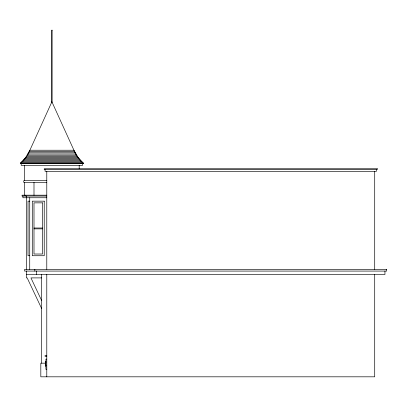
<?xml version="1.0" encoding="UTF-8"?>
<svg xmlns="http://www.w3.org/2000/svg" width="407" height="407" viewBox="0 0 407 407"><rect width="100%" height="100%" fill="white"/><g stroke="black" fill="none" stroke-linecap="round" stroke-linejoin="round"><path stroke-width="0.61" d="M27.645 155.128L51.903 101.811L76.16 155.128L80.662 161.055L83.45 163.207L83.45 163.634L20.35 163.634L20.35 163.207L25.646 157.504L29.874 150.229L73.926 150.229L78.154 157.504L83.45 163.207L20.35 163.207L23.138 161.055L26.516 156.609M29.253 151.531L74.547 151.531M28.597 152.803L75.203 152.803M27.91 154.039L75.89 154.039M27.188 155.235L76.613 155.235M26.435 156.39L77.371 156.39M25.646 157.504L78.154 157.504M24.832 158.572L78.968 158.572M23.988 159.595L79.813 159.595M23.118 160.572L80.688 160.572M22.217 161.503L81.583 161.503M21.296 162.383L82.504 162.383M46.785 180.688L23.759 180.688L23.759 182.397L46.785 182.397M46.785 195.187L22.054 195.187L22.054 196.037L46.785 196.037M46.785 197.746L22.909 197.746L22.909 196.037M29.731 201.155L28.027 201.155L28.027 255.728L29.731 255.728M33.995 228.017L42.521 228.017M33.995 228.866L42.521 228.866M26.318 274.491L384.946 274.491L384.946 271.077M41.667 277.9L30.942 277.9L41.667 300.61M46.785 355.499L45.08 355.499L45.08 356.354L46.785 356.354M46.785 359.132L45.93 359.132L45.93 369.363L46.785 369.363M45.335 361.823L45.93 361.823M45.335 362.515L45.93 362.515M45.65 363.171L40.817 363.171L40.817 376.816L374.71 376.816L374.71 274.491M45.335 365.13L45.93 365.13M45.335 365.705L45.93 365.705M45.335 365.959L45.93 365.959M41.667 308.598L27.172 277.9L26.318 277.9L26.318 271.077M376.419 169.602L376.419 171.311L45.08 171.311L45.08 169.602M374.71 171.311L374.71 269.373M82.601 163.207L82.601 165.339L21.205 165.339L21.205 163.207M79.187 165.339L79.187 168.752M46.785 171.311L46.785 269.373M46.785 274.491L46.785 376.816M45.335 361.533L45.335 366.051M41.667 274.491L41.667 363.171M36.554 271.077L36.554 274.491M34.844 269.373L34.844 271.077M33.995 182.397L33.995 195.187M29.731 197.746L29.731 269.373M26.318 196.037L26.318 269.373M25.468 195.187L25.468 196.037M24.613 165.339L24.613 180.688M24.613 182.397L24.613 195.187M52.116 30.184L51.689 30.184L51.689 102.279L52.116 102.279L52.116 30.184M377.269 168.752L44.226 168.752L44.226 169.602L377.269 169.602L377.269 168.752M44.226 201.155L32.29 201.155L32.29 255.728L44.226 255.728L44.226 201.155M42.521 202.859L33.995 202.859L33.995 254.024L42.521 254.024L42.521 202.859M386.65 269.373L24.613 269.373L24.613 271.077L386.65 271.077L386.65 269.373"/></g></svg>
